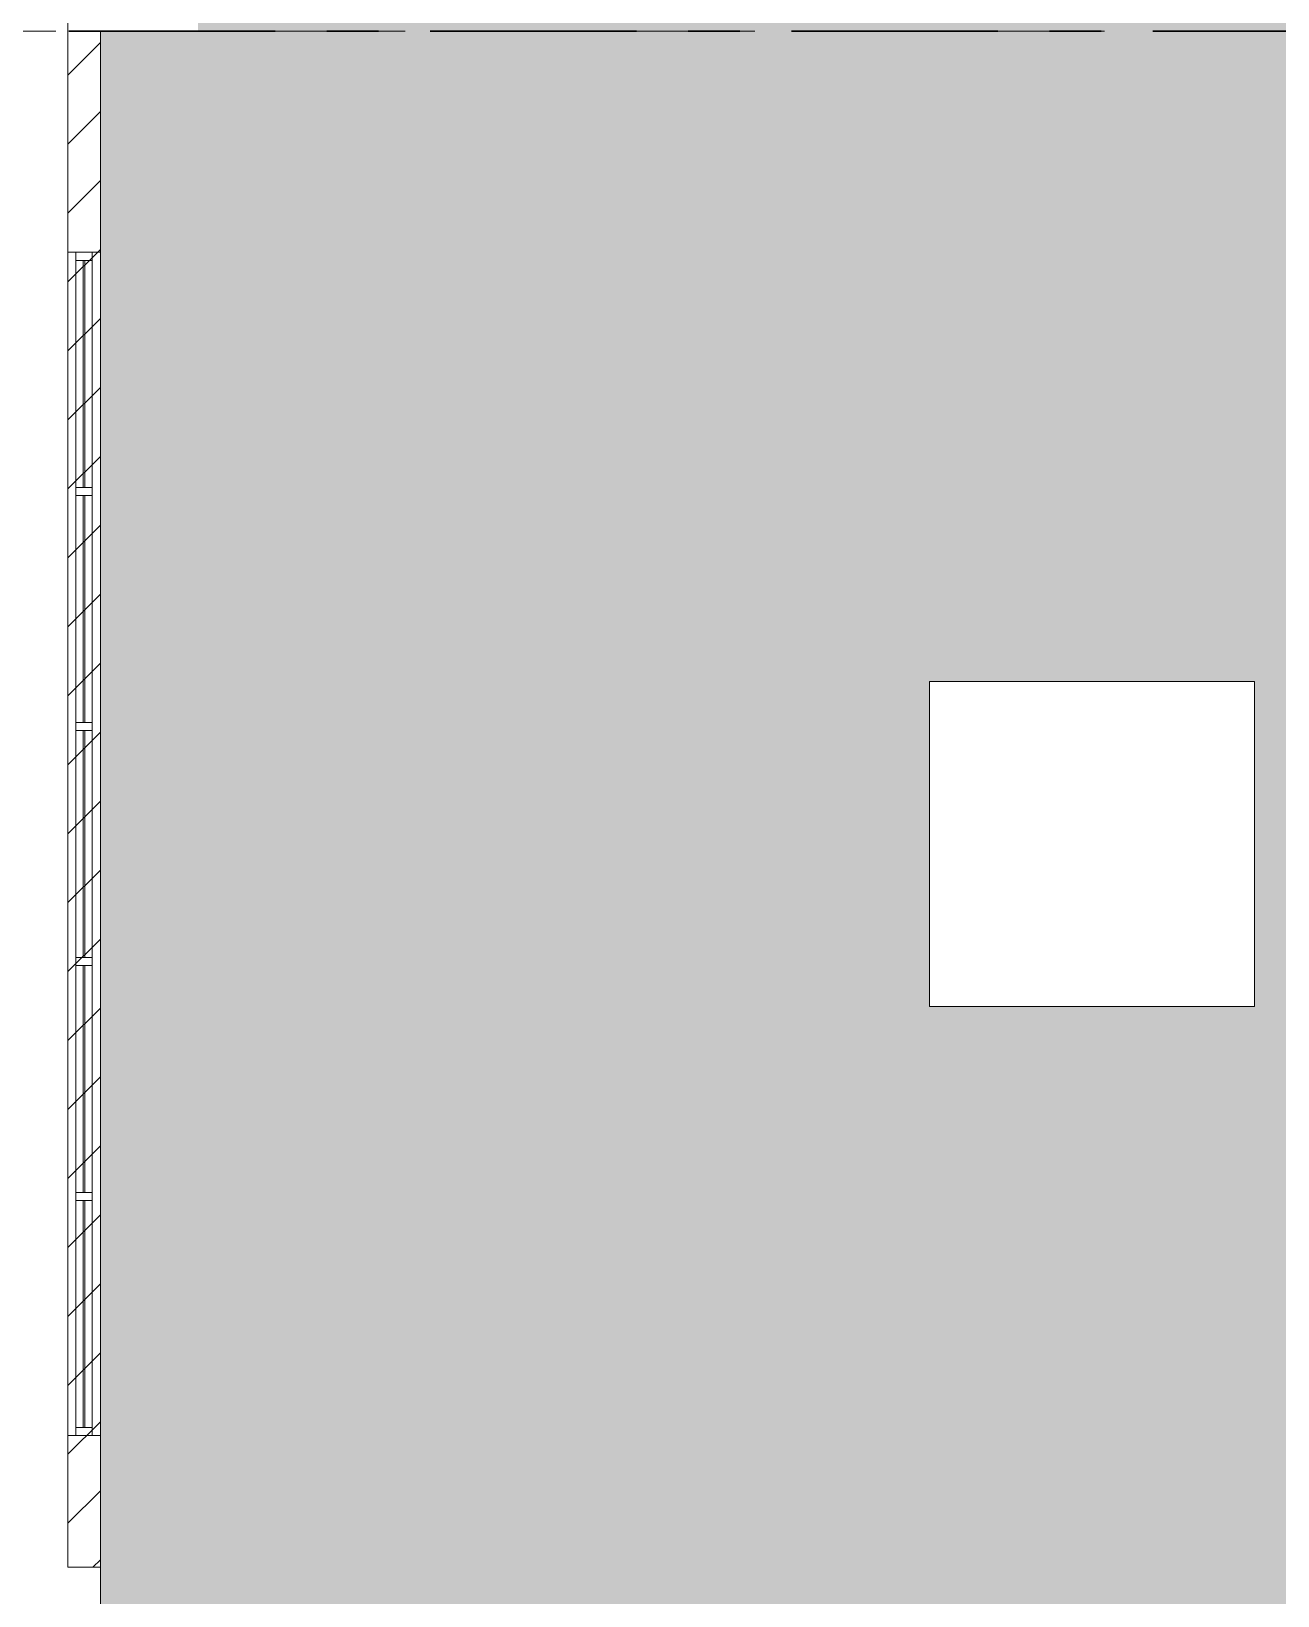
# Model space of a CAD drawing. Header units: millimetres. Extents: x -4000 to 187956, y -58990 to 162485.
# Drawn here: x 105625 to 113292, y 35825 to 45450 of the extents above; entities that cross this region are included whole.
import ezdxf

# ---------------------------------------------------------------- set-up
doc = ezdxf.new("R2010")
doc.units = ezdxf.units.MM
doc.linetypes.add('Grid Line', pattern=[2222.5, 1270, -317.5, 317.5, -317.5])
doc.linetypes.add('Grid Line 12_5mm', pattern=[2150, 1250, -300, 300, -300])
for name, color, linetype, lineweight in [('A-FLOR', 192, 'Continuous', 13), ('A-FLOR-PATT', 8, 'Continuous', 13), ('A-GLAZ-CURT', 52, 'Continuous', 9), ('A-GLAZ-CWMG', 51, 'Continuous', 9), ('A-WALL', 113, 'Continuous', 13), ('A-WALL-PATT', 111, 'Continuous', 13), ('S-GRID', 1, 'Continuous', 30)]:
    doc.layers.add(name, color=color, linetype=linetype, lineweight=lineweight)

# ---------------------------------------------------------------- blocks, each defined once
blk = doc.blocks.new('System Panel - System Panel1-380619-0_000')
at = {"layer": 'A-GLAZ-CURT', "color": 253}
for p, q in [((-698, 5), (698, 5)), ((698, -5), (-698, -5))]:
    blk.add_line(p, q, dxfattribs=at)
at = {"layer": 'A-GLAZ-CURT', "color": 254}
for p, q in [((698, 5), (-698, 5)), ((-698, -5), (-698, 5)), ((-698, 5), (-698, -5)), ((698, 5), (698, -5)), ((698, 5), (698, -5)), ((-698, -5), (698, -5))]:
    blk.add_line(p, q, dxfattribs=at)
blk = doc.blocks.new('Rectangular Mullion - 50 x 100-357744-0_000')
at = {"layer": 'A-GLAZ-CWMG', "color": 252}
for p, q in [((105900.2, 58256.2), (106000.2, 58256.2)), ((105900.2, 56860.2), (105900.2, 58256.2)), ((106000.2, 58256.2), (106000.2, 56860.2)), ((106000.2, 56860.2), (105900.2, 56860.2))]:
    blk.add_line(p, q, dxfattribs=at)
at = {"layer": 'A-GLAZ-CWMG', "color": 254}
for p, q in [((106000.2, 58256.2), (105900.2, 58256.2)), ((105900.2, 56860.2), (106000.2, 56860.2))]:
    blk.add_line(p, q, dxfattribs=at)
at = {"layer": 'A-GLAZ-CWMG', "color": 253}
for p, q in [((105900.2, 58256.2), (105900.2, 56860.2)), ((106000.2, 58256.2), (106000.2, 56860.2))]:
    blk.add_line(p, q, dxfattribs=at)
blk = doc.blocks.new('Rectangular Mullion - 50 x 100-357745-0_000')
at = {"layer": 'A-GLAZ-CWMG', "color": 254}
for p, q in [((105900.2, 64040.2), (105945.2, 64040.2)), ((105945.2, 64040.2), (105900.2, 64040.2)), ((105900.2, 64040.2), (105900.2, 62644.2)), ((105945.2, 64040.2), (105955.2, 64040.2)), ((105955.2, 64040.2), (106000.2, 64040.2)), ((106000.2, 64040.2), (105955.2, 64040.2)), ((106000.2, 62644.2), (106000.2, 64040.2)), ((105900.2, 62644.2), (105945.2, 62644.2)), ((105945.2, 62644.2), (105900.2, 62644.2)), ((105955.2, 62644.2), (105945.2, 62644.2)), ((105955.2, 62644.2), (106000.2, 62644.2)), ((106000.2, 62644.2), (105955.2, 62644.2))]:
    blk.add_line(p, q, dxfattribs=at)
at = {"layer": 'A-GLAZ-CWMG', "color": 253}
for p, q in [((105900.2, 62644.2), (105900.2, 64040.2)), ((106000.2, 62644.2), (106000.2, 64040.2))]:
    blk.add_line(p, q, dxfattribs=at)
at = {"layer": 'A-GLAZ-CWMG', "color": 50}
for p, q in [((105955.2, 64040.2), (105945.2, 64040.2)), ((105945.2, 62644.2), (105955.2, 62644.2))]:
    blk.add_line(p, q, dxfattribs=at)
blk = doc.blocks.new('Rectangular Mullion - 50 x 100-357742-0_000')
at = {"layer": 'A-GLAZ-CWMG', "color": 253}
for p, q in [((0, 50), (-50, 50)), ((0, -50), (0, 50)), ((-50, -50), (0, -50))]:
    blk.add_line(p, q, dxfattribs=at)
at = {"layer": 'A-GLAZ-CWMG', "color": 254}
for p, q in [((-50, 50), (-50, 5)), ((-50, -5), (-50, -50))]:
    blk.add_line(p, q, dxfattribs=at)
at = {"layer": 'A-GLAZ-CWMG', "color": 252}
for p, q in [((-50, -50), (-50, 50)), ((-50, 50), (0, 50)), ((0, 50), (0, -50)), ((0, -50), (-50, -50))]:
    blk.add_line(p, q, dxfattribs=at)
at = {"layer": 'A-GLAZ-CWMG', "color": 50}
blk.add_line((-50, 5), (-50, -5), dxfattribs=at)
blk = doc.blocks.new('Rectangular Mullion - 50 x 100-357743-0_000')
at = {"layer": 'A-GLAZ-CWMG', "color": 252}
for p, q in [((0, 50), (-50, 50)), ((-50, 50), (-50, -50)), ((0, -50), (0, 50)), ((-50, -50), (0, -50))]:
    blk.add_line(p, q, dxfattribs=at)
at = {"layer": 'A-GLAZ-CWMG', "color": 254}
for p, q in [((-50, 5), (-50, 50)), ((-50, -50), (-50, -5))]:
    blk.add_line(p, q, dxfattribs=at)
at = {"layer": 'A-GLAZ-CWMG', "color": 253}
for p, q in [((-50, 50), (0, 50)), ((0, 50), (0, -50)), ((0, -50), (-50, -50))]:
    blk.add_line(p, q, dxfattribs=at)
at = {"layer": 'A-GLAZ-CWMG', "color": 50}
blk.add_line((-50, -5), (-50, 5), dxfattribs=at)
blk = doc.blocks.new('Rectangular Mullion - 50 x 100-357739-0_000')
at = {"layer": 'A-GLAZ-CWMG', "color": 253}
for p, q in [((25, 50), (-25, 50)), ((-25, -50), (25, -50))]:
    blk.add_line(p, q, dxfattribs=at)
at = {"layer": 'A-GLAZ-CWMG', "color": 254}
for p, q in [((-25, 50), (-25, 5)), ((25, 5), (25, 50)), ((-25, -5), (-25, -50)), ((25, -50), (25, -5))]:
    blk.add_line(p, q, dxfattribs=at)
at = {"layer": 'A-GLAZ-CWMG', "color": 252}
for p, q in [((-25, -50), (-25, 50)), ((-25, 50), (25, 50)), ((25, 50), (25, -50)), ((25, -50), (-25, -50))]:
    blk.add_line(p, q, dxfattribs=at)
at = {"layer": 'A-GLAZ-CWMG', "color": 50}
for p, q in [((-25, 5), (-25, -5)), ((25, -5), (25, 5))]:
    blk.add_line(p, q, dxfattribs=at)
blk = doc.blocks.new('Rectangular Mullion - 50 x 100-V724-0_000')
at = {"layer": 'A-GLAZ-CWMG', "color": 253}
for p, q in [((25, 50), (-25, 50)), ((-25, -50), (25, -50))]:
    blk.add_line(p, q, dxfattribs=at)
at = {"layer": 'A-GLAZ-CWMG', "color": 254}
for p, q in [((-25, 50), (-25, 5)), ((25, 5), (25, 50)), ((-25, -5), (-25, -50)), ((25, -50), (25, -5))]:
    blk.add_line(p, q, dxfattribs=at)
at = {"layer": 'A-GLAZ-CWMG', "color": 252}
for p, q in [((-25, -50), (-25, 50)), ((-25, 50), (25, 50)), ((25, 50), (25, -50)), ((25, -50), (-25, -50))]:
    blk.add_line(p, q, dxfattribs=at)
at = {"layer": 'A-GLAZ-CWMG', "color": 50}
for p, q in [((-25, 5), (-25, -5)), ((25, -5), (25, 5))]:
    blk.add_line(p, q, dxfattribs=at)
blk = doc.blocks.new('Rectangular Mullion - 50 x 100-V725-0_000')
at = {"layer": 'A-GLAZ-CWMG', "color": 253}
for p, q in [((25, 50), (-25, 50)), ((-25, -50), (25, -50))]:
    blk.add_line(p, q, dxfattribs=at)
at = {"layer": 'A-GLAZ-CWMG', "color": 254}
for p, q in [((-25, 50), (-25, 5)), ((25, 5), (25, 50)), ((-25, -5), (-25, -50)), ((25, -50), (25, -5))]:
    blk.add_line(p, q, dxfattribs=at)
at = {"layer": 'A-GLAZ-CWMG', "color": 252}
for p, q in [((-25, -50), (-25, 50)), ((-25, 50), (25, 50)), ((25, 50), (25, -50)), ((25, -50), (-25, -50))]:
    blk.add_line(p, q, dxfattribs=at)
at = {"layer": 'A-GLAZ-CWMG', "color": 50}
for p, q in [((-25, 5), (-25, -5)), ((25, -5), (25, 5))]:
    blk.add_line(p, q, dxfattribs=at)
blk = doc.blocks.new('CMF2_NHAXUONG_A_rvt-1-0_000')
at = {"layer": 'A-FLOR-PATT', "lineweight": 9}
h = blk.add_hatch(dxfattribs=at)
h.set_pattern_fill('FP_27', color=252, style=0, pattern_type=2)
h.set_pattern_definition([(0, (83000, 72469.74), (0, 100), []), (90, (83000, 72469.74), (-200, 200), [100, -700]), (90, (83400, 72569.74), (-200, 200), [100, -700])])
h.paths.add_polyline_path([(51050, 25999.7), (59350, 25999.7), (59350, 35449.7), (59950, 35449.7), (59950, 45449.7), (59350, 45449.7), (59350, 55449.7), (59950, 55449.7), (59950, 64899.7), (51650, 64899.7), (51650, 55449.7), (51050, 55449.7), (51050, 45449.6), (51650, 45449.6), (51650, 35449.6), (51050, 35449.6), (51050, 26448.8)])
h.paths.add_polyline_path([(114950, 25999.7), (114950, 35449.6), (114350, 35449.6), (114350, 45449.6), (114950, 45449.6), (114950, 55449.7), (114350, 55449.7), (114350, 64899.7), (106050, 64899.7), (106050, 55449.7), (106650, 55449.7), (106650, 45449.7), (106050, 45449.7), (106050, 35449.7), (106650, 35449.7), (106650, 25999.7), (111663.5, 25999.7)])
h.paths.add_polyline_path([(109849.8, 29724.6), (107849.8, 29724.6), (107849.8, 31724.6), (109849.8, 31724.6)])
h.paths.add_polyline_path([(56149.8, 29724.6), (56149.8, 31724.6), (58149.8, 31724.6), (58149.8, 29724.6), (57243.6, 29724.6)])
h.paths.add_polyline_path([(111149.8, 39449.6), (111149.8, 41449.6), (113149.8, 41449.6), (113149.8, 39449.6), (111663.5, 39449.6)])
h.paths.add_polyline_path([(52849.8, 39449.6), (52849.8, 41449.6), (54849.8, 41449.6), (54849.8, 39449.6)])
h.paths.add_polyline_path([(109849.8, 49836.2), (107849.8, 49836.2), (107849.8, 51836.2), (109849.8, 51836.2)])
h.paths.add_polyline_path([(57243.6, 49836.2), (56149.8, 49836.2), (56149.8, 51836.2), (58149.8, 51836.2), (58149.8, 49836.2)])
h.paths.add_polyline_path([(51050, 82900), (59350, 82900), (59350, 91449.6), (59950, 91449.6), (59950, 101449.7), (59350, 101449.7), (59350, 111449.7), (59950, 111449.7), (59950, 118899.7), (51650, 118899.7), (51650, 111449.6), (51050, 111449.6), (51050, 101449.7), (51650, 101449.7), (51650, 91449.6), (51050, 91449.6), (51050, 84850.6)])
h.paths.add_polyline_path([(106650, 82900), (114950, 82900), (114950, 91449.6), (114350, 91449.6), (114350, 101449.7), (114950, 101449.7), (114950, 111449.6), (114350, 111449.6), (114350, 118899.7), (106050, 118899.7), (106050, 111449.7), (106650, 111449.7), (106650, 101449.7), (106050, 101449.7), (106050, 91449.6), (106650, 91449.6), (106650, 89522.8)])
h.paths.add_polyline_path([(54850, 95449.6), (52850, 95449.6), (52850, 97449.6), (54850, 97449.6)])
h.paths.add_polyline_path([(111663.5, 95449.6), (111149.6, 95449.6), (111149.6, 97449.6), (113149.6, 97449.6), (113149.6, 95449.6)])
h.paths.add_polyline_path([(57243.6, 105449.7), (56149.6, 105449.7), (56149.6, 107449.7), (58149.6, 107449.7), (58149.6, 105449.7)])
h.paths.add_polyline_path([(109850, 105449.7), (107850, 105449.7), (107850, 107449.7), (109850, 107449.7)])
h.paths.add_polyline_path([(111663.5, 114174.6), (111149.6, 114174.6), (111149.6, 116174.6), (113149.6, 116174.6), (113149.6, 114174.6)])
h.paths.add_polyline_path([(52850, 114174.6), (52850, 116174.6), (54850, 116174.6), (54850, 114174.6)])
at = {"layer": 'A-WALL-PATT', "lineweight": 9}
h = blk.add_hatch(dxfattribs=at)
h.set_pattern_fill('FP_13', color=250, style=0, pattern_type=2)
h.set_pattern_definition([(45, (0, 0), (-212.132, 212.132), [])])
h.paths.add_polyline_path([(105850.1, 36000.1), (106050.1, 36000.1), (106050.1, 45650), (105850.1, 45650), (105850.1, 42801.3)])
at = {"layer": 'A-FLOR', "color": 81, "lineweight": 15}
for p, q in [((106050, 44090.1), (106050, 45449.7)), ((106050, 44090.1), (106050, 36810.1)), ((106050, 36000.1), (106050, 36810.1))]:
    blk.add_line(p, q, dxfattribs=at)
at = {"layer": 'A-FLOR', "color": 93, "lineweight": 15}
for p, q in [((106050, 45449.7), (106050, 44090.1)), ((106050.1, 45449.7), (106650, 45449.7)), ((113149.8, 41449.6), (111149.8, 41449.6)), ((111149.8, 41449.6), (111149.8, 39449.6)), ((113149.8, 39449.6), (113149.8, 41449.6)), ((111149.8, 39449.6), (113149.8, 39449.6)), ((106050, 36810.1), (106050, 36000.1)), ((106050, 35449.7), (106050, 36000.1))]:
    blk.add_line(p, q, dxfattribs=at)
at = {"layer": 'A-FLOR', "color": 94, "lineweight": 15}
for p, q in [((106650, 45449.7), (106050.1, 45449.7)), ((111149.8, 39449.6), (111149.8, 41449.6)), ((111149.8, 41449.6), (113149.8, 41449.6)), ((113149.8, 41449.6), (113149.8, 39449.6)), ((113149.8, 39449.6), (111149.8, 39449.6)), ((106050, 36000.1), (106050, 35449.7))]:
    blk.add_line(p, q, dxfattribs=at)
at = {"layer": 'A-FLOR', "color": 71, "lineweight": 15}
blk.add_line((106050, 36810.1), (106050, 44090.1), dxfattribs=at)
at = {"layer": 'A-WALL', "color": 90, "lineweight": 15}
for p, q in [((105850.1, 45650), (105850.1, 36000.1)), ((106050.1, 36000.1), (106050.1, 45450)), ((105850.1, 36000.1), (106050.1, 36000.1))]:
    blk.add_line(p, q, dxfattribs=at)
at = {"layer": 'A-WALL', "color": 35, "lineweight": 15}
for p, q in [((105850.1, 45650), (105850.1, 44090.1)), ((106050.1, 44090.1), (106050.1, 45450)), ((105850.1, 44090.1), (105850.1, 36810.1)), ((105850.1, 36810.1), (105850.1, 44090.1)), ((105850.1, 44090.1), (105899.9, 44090.1)), ((106050.1, 44090.1), (105850.1, 44090.1)), ((105999.9, 44090.1), (106050.1, 44090.1)), ((106050.1, 44090.1), (106050.1, 36810.1)), ((106050.1, 36810.1), (106050.1, 44090.1)), ((105850.1, 36810.1), (105850.1, 36000.1)), ((106050.1, 36810.1), (105850.1, 36810.1)), ((105899.9, 36810.1), (105850.1, 36810.1)), ((106050.1, 36810.1), (105999.9, 36810.1)), ((106050.1, 36000.1), (106050.1, 36810.1)), ((106050.1, 36000.1), (105850.1, 36000.1))]:
    blk.add_line(p, q, dxfattribs=at)
at = {"layer": 'A-WALL', "color": 53, "lineweight": 15}
for p, q in [((105850.1, 44090.1), (105850.1, 36810.1)), ((105899.9, 44090.1), (105999.9, 44090.1)), ((106050.1, 36810.1), (106050.1, 44090.1)), ((105999.9, 36810.1), (105899.9, 36810.1))]:
    blk.add_line(p, q, dxfattribs=at)
at = {"layer": 'S-GRID', "linetype": 'Grid Line 12_5mm', "lineweight": 9}
blk.add_line((-824.3, 45450), (183641.1, 45450), dxfattribs=at)
at = {"layer": 'A-GLAZ-CURT', "color": 250, "lineweight": 9, "rotation": 270.0000000000001}
for p in [(105949.9, 43342.1), (105949.9, 41896.1), (105949.9, 40450.1), (105949.9, 39004.1), (105949.9, 37558.1)]:
    blk.add_blockref('System Panel - System Panel1-380619-0_000', p, dxfattribs=at)
at = {"layer": 'A-GLAZ-CWMG', "color": 250, "lineweight": 9, "rotation": 90.00000000000007}
blk.add_blockref('Rectangular Mullion - 50 x 100-357743-0_000', (105949.9, 44090.1), dxfattribs=at)
at = {"layer": 'A-GLAZ-CWMG', "color": 250, "lineweight": 9}
for name, p in [('Rectangular Mullion - 50 x 100-357744-0_000', (-0.3, -14216.1)), ('Rectangular Mullion - 50 x 100-357745-0_000', (-0.3, -20000.1)), ('Rectangular Mullion - 50 x 100-357744-0_000', (-0.3, -15662.1)), ('Rectangular Mullion - 50 x 100-357745-0_000', (-0.3, -21446.1)), ('Rectangular Mullion - 50 x 100-357744-0_000', (-0.3, -17108.1)), ('Rectangular Mullion - 50 x 100-357745-0_000', (-0.3, -22892.1)), ('Rectangular Mullion - 50 x 100-357744-0_000', (-0.3, -18554.1)), ('Rectangular Mullion - 50 x 100-357745-0_000', (-0.3, -24338.1)), ('Rectangular Mullion - 50 x 100-357744-0_000', (-0.3, -20000.1)), ('Rectangular Mullion - 50 x 100-357745-0_000', (-0.3, -25784.1))]:
    blk.add_blockref(name, p, dxfattribs=at)
at = {"layer": 'A-GLAZ-CWMG', "color": 250, "lineweight": 9, "extrusion": (0, 0, -1), "rotation": 269.9999999999999}
for name, p in [('Rectangular Mullion - 50 x 100-357739-0_000', (-105949.9, 42619.1)), ('Rectangular Mullion - 50 x 100-V724-0_000', (-105949.9, 41173.1)), ('Rectangular Mullion - 50 x 100-V724-0_000', (-105949.9, 39727.1)), ('Rectangular Mullion - 50 x 100-V725-0_000', (-105949.9, 38281.1)), ('Rectangular Mullion - 50 x 100-357742-0_000', (-105949.9, 36810.1))]:
    blk.add_blockref(name, p, dxfattribs=at)

msp = doc.modelspace()

# ---------------------------------------------------------------- block references
at = {"lineweight": 5}
msp.add_blockref('CMF2_NHAXUONG_A_rvt-1-0_000', (0, 0), dxfattribs=at)

# ---------------------------------------------------------------- next in the draw order: linework, layer by layer
at = {"layer": 'S-GRID', "linetype": 'Grid Line'}
msp.add_line((-824.3, 45450), (183641.1, 45450), dxfattribs=at)

doc.saveas('drawing.dxf')
